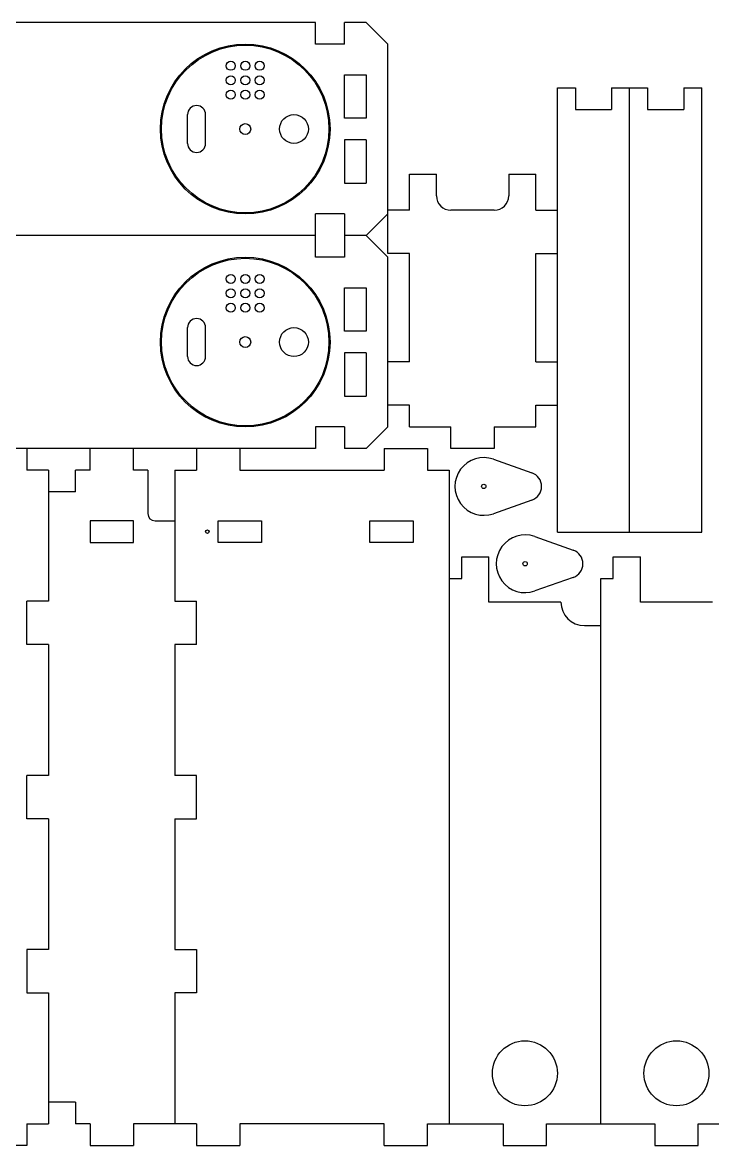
# Model space of a CAD drawing. Header units: millimetres. Extents: x -500 to 16, y 138 to 449.
# Drawn here: x -356.2 to -164.9, y 137.9 to 448.9 of the extents above; entities that cross this region are included whole.
import ezdxf

# ---------------------------------------------------------------- set-up
doc = ezdxf.new("R2010")
doc.units = ezdxf.units.MM

msp = doc.modelspace()

# ---------------------------------------------------------------- linework, layer by layer
at = {"color": 7, "linetype": 'Continuous', "lineweight": 25}
for p, q in [((-274.92, 448.89), (-499.92, 448.89)), ((-274.92, 442.89), (-274.92, 448.89)), ((-266.92, 442.89), (-266.92, 448.89)), ((-260.92, 448.89), (-266.92, 448.89)), ((-254.92, 442.89), (-260.92, 448.89)), ((-266.92, 442.89), (-274.92, 442.89)), ((-254.92, 384.89), (-254.92, 442.89)), ((-266.92, 434.39), (-260.92, 434.39)), ((-266.92, 422.39), (-266.92, 434.39)), ((-260.92, 434.39), (-260.92, 422.39)), ((-207.92, 307.79), (-207.92, 430.79)), ((-207.92, 430.79), (-202.92, 430.79)), ((-202.92, 430.79), (-202.92, 424.79)), ((-192.92, 430.79), (-182.92, 430.79)), ((-192.92, 430.79), (-192.92, 424.79)), ((-187.92, 307.79), (-187.92, 430.79)), ((-182.92, 430.79), (-182.92, 424.79)), ((-172.92, 430.79), (-172.92, 424.79)), ((-172.92, 430.79), (-167.92, 430.79)), ((-167.92, 307.79), (-167.92, 430.79)), ((-310.42, 415.39), (-310.42, 423.39)), ((-305.42, 415.39), (-305.42, 423.39)), ((-202.92, 424.79), (-192.92, 424.79)), ((-182.92, 424.79), (-172.92, 424.79)), ((-260.92, 422.39), (-266.92, 422.39)), ((-266.92, 416.39), (-266.92, 404.39)), ((-260.92, 416.39), (-266.92, 416.39)), ((-260.92, 416.39), (-260.92, 404.39)), ((-266.92, 404.39), (-260.92, 404.39)), ((-248.92, 406.89), (-241.42, 406.89)), ((-248.92, 396.89), (-248.92, 406.89)), ((-241.42, 400.89), (-241.42, 406.89)), ((-221.42, 406.89), (-213.92, 406.89)), ((-221.42, 406.89), (-221.42, 400.89)), ((-213.92, 396.89), (-213.92, 406.89)), ((-274.92, 383.89), (-274.92, 395.89)), ((-266.92, 395.89), (-274.92, 395.89)), ((-266.92, 395.89), (-266.92, 383.89)), ((-260.92, 389.89), (-254.92, 395.89)), ((-248.92, 396.89), (-254.92, 396.89)), ((-225.42, 396.89), (-237.42, 396.89)), ((-213.92, 396.89), (-207.92, 396.89)), ((-274.92, 389.89), (-499.92, 389.89)), ((-260.92, 389.89), (-266.92, 389.89)), ((-254.92, 383.89), (-260.92, 389.89)), ((-266.92, 383.89), (-274.92, 383.89)), ((-248.92, 384.89), (-254.92, 384.89)), ((-254.92, 336.89), (-254.92, 383.89)), ((-248.92, 354.89), (-248.92, 384.89)), ((-213.92, 384.89), (-207.92, 384.89)), ((-213.92, 354.89), (-213.92, 384.89)), ((-266.92, 375.39), (-260.92, 375.39)), ((-266.92, 363.39), (-266.92, 375.39)), ((-260.92, 375.39), (-260.92, 363.39)), ((-310.42, 356.39), (-310.42, 364.39)), ((-305.42, 356.39), (-305.42, 364.39)), ((-260.92, 363.39), (-266.92, 363.39)), ((-266.92, 357.39), (-266.92, 345.39)), ((-260.92, 357.39), (-266.92, 357.39)), ((-260.92, 357.39), (-260.92, 345.39)), ((-248.92, 354.89), (-254.92, 354.89)), ((-213.92, 354.89), (-207.92, 354.89)), ((-266.92, 345.39), (-260.92, 345.39)), ((-248.92, 342.89), (-254.92, 342.89)), ((-248.92, 336.89), (-248.92, 342.89)), ((-213.92, 342.89), (-207.92, 342.89)), ((-213.92, 336.89), (-213.92, 342.89)), ((-266.92, 336.89), (-274.92, 336.89)), ((-274.92, 336.89), (-274.92, 330.89)), ((-266.92, 336.89), (-266.92, 330.89)), ((-260.92, 330.89), (-254.92, 336.89)), ((-248.92, 336.89), (-237.42, 336.89)), ((-237.42, 330.89), (-237.42, 336.89)), ((-225.42, 336.89), (-213.92, 336.89)), ((-225.42, 336.89), (-225.42, 330.89)), ((-274.92, 330.89), (-499.92, 330.89)), ((-354.92, 330.89), (-354.92, 324.89)), ((-337.42, 324.89), (-337.42, 330.89)), ((-325.42, 324.89), (-325.42, 330.89)), ((-307.92, 330.89), (-307.92, 324.89)), ((-295.92, 330.89), (-295.92, 324.89)), ((-260.92, 330.89), (-266.92, 330.89)), ((-255.92, 330.89), (-243.92, 330.89)), ((-255.92, 330.89), (-255.92, 324.89)), ((-243.92, 330.89), (-243.92, 324.89)), ((-225.42, 330.89), (-237.42, 330.89)), ((-225.64, 327.95), (-214.98, 324.18)), ((-348.92, 324.89), (-354.92, 324.89)), ((-348.92, 324.89), (-348.92, 288.64)), ((-341.42, 318.89), (-341.42, 324.89)), ((-337.42, 324.89), (-341.42, 324.89)), ((-321.42, 324.89), (-325.42, 324.89)), ((-321.42, 324.89), (-321.42, 312.89)), ((-313.92, 324.89), (-313.92, 288.64)), ((-313.92, 324.89), (-307.92, 324.89)), ((-295.92, 324.89), (-255.92, 324.89)), ((-243.92, 324.89), (-237.92, 324.89)), ((-237.92, 324.89), (-237.92, 143.89)), ((-341.42, 318.89), (-348.92, 318.89)), ((-214.98, 316.64), (-225.64, 312.86)), ((-337.42, 310.89), (-337.42, 304.89)), ((-325.42, 310.89), (-337.42, 310.89)), ((-325.42, 304.89), (-325.42, 310.89)), ((-319.42, 310.89), (-313.92, 310.89)), ((-301.92, 304.89), (-301.92, 310.89)), ((-301.92, 310.89), (-289.92, 310.89)), ((-289.92, 310.89), (-289.92, 304.89)), ((-259.92, 310.89), (-247.92, 310.89)), ((-259.92, 304.89), (-259.92, 310.89)), ((-247.92, 310.89), (-247.92, 304.89)), ((-337.42, 304.89), (-325.42, 304.89)), ((-289.92, 304.89), (-301.92, 304.89)), ((-247.92, 304.89), (-259.92, 304.89)), ((-214.19, 306.55), (-203.52, 302.77)), ((-207.92, 307.79), (-167.92, 307.79)), ((-234.42, 294.89), (-234.42, 300.89)), ((-234.42, 300.89), (-226.92, 300.89)), ((-226.92, 288.39), (-226.92, 300.89)), ((-192.42, 294.89), (-192.42, 300.89)), ((-192.42, 300.89), (-184.92, 300.89)), ((-184.92, 288.39), (-184.92, 300.89)), ((-237.92, 294.89), (-234.42, 294.89)), ((-203.52, 295.23), (-214.19, 291.46)), ((-195.92, 143.89), (-195.92, 294.89)), ((-195.92, 294.89), (-192.42, 294.89)), ((-354.92, 276.64), (-354.92, 288.64)), ((-348.92, 288.64), (-354.92, 288.64)), ((-313.92, 288.64), (-307.92, 288.64)), ((-307.92, 276.64), (-307.92, 288.64)), ((-206.92, 288.39), (-226.92, 288.39)), ((-164.92, 288.39), (-184.92, 288.39)), ((-200.42, 281.89), (-195.92, 281.89)), ((-348.92, 276.64), (-354.92, 276.64)), ((-348.92, 276.64), (-348.92, 240.39)), ((-307.92, 276.64), (-313.92, 276.64)), ((-313.92, 276.64), (-313.92, 240.39)), ((-354.92, 228.39), (-354.92, 240.39)), ((-348.92, 240.39), (-354.92, 240.39)), ((-307.92, 240.39), (-313.92, 240.39)), ((-307.92, 228.39), (-307.92, 240.39)), ((-348.92, 228.39), (-354.92, 228.39)), ((-348.92, 228.39), (-348.92, 192.14)), ((-313.92, 228.39), (-307.92, 228.39)), ((-313.92, 228.39), (-313.92, 192.14)), ((-354.92, 192.14), (-354.92, 180.14)), ((-348.92, 192.14), (-354.92, 192.14)), ((-313.92, 192.14), (-307.92, 192.14)), ((-307.92, 192.14), (-307.92, 180.14)), ((-354.92, 180.14), (-348.92, 180.14)), ((-348.92, 180.14), (-348.92, 143.89)), ((-307.92, 180.14), (-313.92, 180.14)), ((-313.92, 180.14), (-313.92, 143.89)), ((-341.42, 149.89), (-348.92, 149.89)), ((-341.42, 149.89), (-341.42, 143.89)), ((-354.92, 143.89), (-348.92, 143.89)), ((-354.92, 143.89), (-354.92, 137.89)), ((-337.42, 143.89), (-341.42, 143.89)), ((-337.42, 143.89), (-337.42, 137.89)), ((-307.92, 143.89), (-325.42, 143.89)), ((-325.42, 143.89), (-325.42, 137.89)), ((-307.92, 143.89), (-307.92, 137.89)), ((-295.92, 143.89), (-295.92, 137.89)), ((-255.92, 143.89), (-295.92, 143.89)), ((-255.92, 137.89), (-255.92, 143.89)), ((-243.92, 143.89), (-222.92, 143.89)), ((-243.92, 137.89), (-243.92, 143.89)), ((-222.92, 143.89), (-222.92, 137.89)), ((-210.92, 143.89), (-180.92, 143.89)), ((-210.92, 137.89), (-210.92, 143.89)), ((-180.92, 143.89), (-180.92, 137.89)), ((-168.92, 143.89), (-153.92, 143.89)), ((-168.92, 137.89), (-168.92, 143.89)), ((-354.92, 137.89), (-366.92, 137.89)), ((-337.42, 137.89), (-325.42, 137.89)), ((-307.92, 137.89), (-295.92, 137.89)), ((-255.92, 137.89), (-243.92, 137.89)), ((-222.92, 137.89), (-210.92, 137.89)), ((-180.92, 137.89), (-168.92, 137.89))]:
    msp.add_line(p, q, dxfattribs=at)
for centre, radius in [((-294.42, 419.39), 23.5), ((-294.42, 419.39), 23.2), ((-298.42, 436.89), 1.25), ((-294.42, 436.89), 1.25), ((-290.42, 436.89), 1.25), ((-298.42, 432.89), 1.25), ((-294.42, 432.89), 1.25), ((-290.42, 432.89), 1.25), ((-298.42, 428.89), 1.25), ((-294.42, 428.89), 1.25), ((-290.42, 428.89), 1.25), ((-280.92, 419.39), 4), ((-294.42, 419.39), 1.5), ((-294.42, 360.39), 23.5), ((-294.42, 360.39), 23.2), ((-298.42, 377.89), 1.25), ((-294.42, 377.89), 1.25), ((-290.42, 377.89), 1.25), ((-298.42, 373.89), 1.25), ((-294.42, 373.89), 1.25), ((-290.42, 373.89), 1.25), ((-298.42, 369.89), 1.25), ((-294.42, 369.89), 1.25), ((-290.42, 369.89), 1.25), ((-280.92, 360.39), 4), ((-294.42, 360.39), 1.5), ((-228.31, 320.41), 0.6), ((-304.92, 307.89), 0.5), ((-216.85, 299), 0.6), ((-216.92, 157.89), 9), ((-174.92, 157.89), 9)]:
    msp.add_circle(centre, radius, dxfattribs=at)
for centre, radius, start, end in [((-307.92, 423.39), 2.5, 0, 180), ((-307.92, 415.39), 2.5, 180, 0), ((-237.42, 400.89), 4, 180, 270), ((-225.42, 400.89), 4, 270, 0), ((-307.92, 364.39), 2.5, 0, 180), ((-307.92, 356.39), 2.5, 180, 0), ((-228.31, 320.41), 8, 70.5288, 289.4712), ((-216.31, 320.41), 4, 289.4712, 70.5288), ((-319.42, 312.89), 2, 180, 270), ((-216.85, 299), 8, 70.5288, 289.4712), ((-204.85, 299), 4, 289.4712, 70.5288), ((-200.42, 288.39), 6.5, 180, 270)]:
    msp.add_arc(centre, radius, start, end, dxfattribs=at)

doc.saveas('drawing.dxf')
